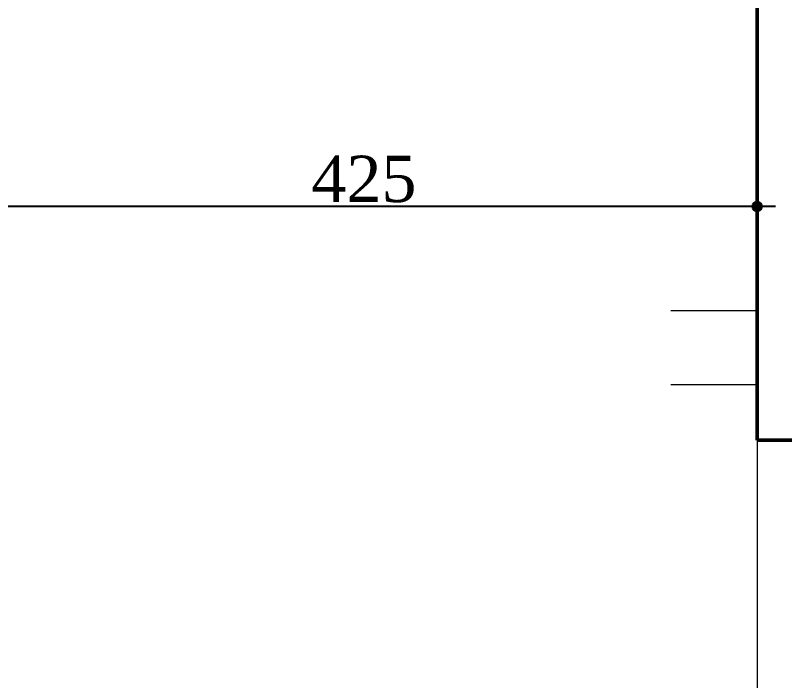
# Model space of a CAD drawing. Header units: metres. Extents: x 0 to 4415, y 1197 to 2590.
# Drawn here: x 1840.468 to 1844.614, y 1204.393 to 1207.978 of the extents above; entities that cross this region are included whole.
import ezdxf

# ---------------------------------------------------------------- set-up
doc = ezdxf.new("R2010")
doc.units = ezdxf.units.M
doc.linetypes.add('CACHE2', pattern=[4.7625, 3.175, -1.5875])
doc.layers.get('DEFPOINTS').update_dxf_attribs({"lineweight": 5})
for name, color, linetype, lineweight in [('caché', 20, 'CACHE2', 13), ('mur', 7, 'Continuous', 50), ('vue', 7, 'Continuous', 5)]:
    doc.layers.add(name, color=color, linetype=linetype, lineweight=lineweight)
doc.styles.add('WALIDcotat', font='times.ttf')
doc.dimstyles.new('walid 100', dxfattribs={"dimscale": 0, "dimtxt": 0.25, "dimasz": 0.1, "dimexe": 1.25, "dimexo": 0.625, "dimgap": 0.02, "dimtad": 1, "dimdec": 0, "dimlfac": 100, "dimrnd": 5, "dimtxsty": 'WALIDcotat', "dimblk": 'COTE', "dimcen": 2.5, "dimse1": 1, "dimse2": 1, "dimclrd": 256, "dimclrt": 256, "dimadec": 0, "dimazin": 0, "dimtfac": 1, "dimtdec": 0, "dimtix": 1, "dimtmove": 2, "dimatfit": 3, "dimldrblk": 'COTE', "dimfxl": 1.25, "dimarcsym": 0})

# ---------------------------------------------------------------- blocks, each defined once
blk = doc.blocks.new('COTE')
at = {"ltscale": 0.05}
h = blk.add_hatch(color=256, dxfattribs=at)
edge = h.paths.add_edge_path()
edge.add_arc((0, 0), 0.25, 0, 360)
for p, q in [((0, -1), (0, 1)), ((1, 0), (-1, 0))]:
    blk.add_line(p, q)
blk.add_circle((0, 0), 0.25)
blk = doc.blocks.new('*D218')
at = {"lineweight": -2, "transparency": 16777216}
blk.add_line((1844.3655, 1206.9479), (1840.328, 1206.9479), dxfattribs=at)
at = {"layer": 'DEFPOINTS', "color": 0, "transparency": 16777216}
for p in [(1840.228, 1207.8382), (1844.4655, 1207.8382), (1840.228, 1206.9479)]:
    blk.add_point(p, dxfattribs=at)
at = {"lineweight": -2, "transparency": 16777216, "xscale": 0.1, "yscale": 0.1, "zscale": 0.1, "rotation": 180}
blk.add_blockref('COTE', (1840.228, 1206.9479), dxfattribs=at)
at = {"lineweight": -2, "transparency": 16777216, "xscale": 0.1, "yscale": 0.1, "zscale": 0.1}
blk.add_blockref('COTE', (1844.4655, 1206.9479), dxfattribs=at)
at = {"transparency": 16777216, "insert": (1842.3467, 1207.0951), "char_height": 0.25, "attachment_point": 5, "style": 'WALIDcotat'}
blk.add_mtext('425', dxfattribs=at)

msp = doc.modelspace()

# ---------------------------------------------------------------- linework, layer by layer
at = {"layer": 'caché', "linetype": 'CACHE2'}
for p, q in [((1844.0002, 1206.3882), (1844.4655, 1206.3882)), ((1844.0002, 1205.9882), (1844.4655, 1205.9882))]:
    msp.add_line(p, q, dxfattribs=at)
at = {"layer": 'mur'}
for p in [(1844.4655, 1209.9882), (1845.4655, 1205.6882)]:
    msp.add_line(p, (1844.4655, 1205.6882), dxfattribs=at)
at = {"layer": 'vue'}
msp.add_line((1844.4655, 1205.6882), (1844.4655, 1203.0882), dxfattribs=at)

# ---------------------------------------------------------------- dimensions: what is measured, and where the dimension line sits
dim = msp.add_aligned_dim(p1=(1844.4655, 1207.8382), p2=(1840.228, 1207.8382), distance=0.8902, dimstyle='walid 100', override={"dimscale": 1, "dimfxl": 0})
dim.commit()
dim.dimension.update_dxf_attribs({"geometry": '*D218', "text_midpoint": (1842.3467, 1207.0951)})

doc.saveas('drawing.dxf')
